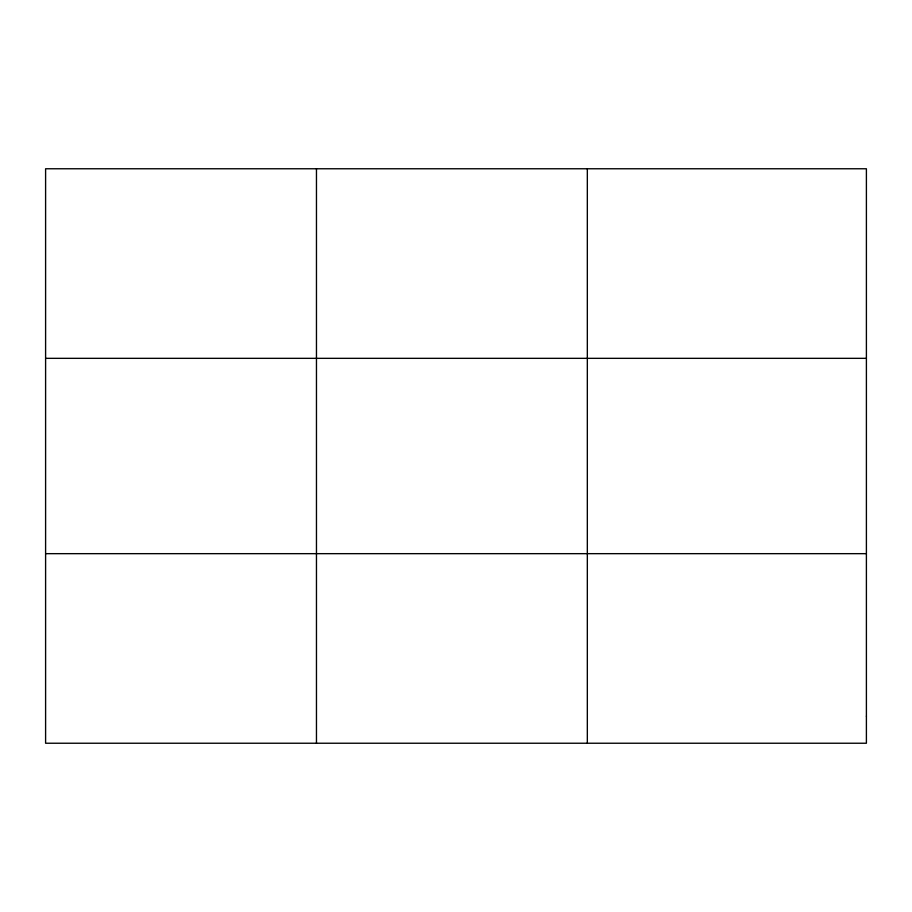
<?xml version="1.0" encoding="UTF-8"?>
<svg xmlns="http://www.w3.org/2000/svg" width="912" height="912" viewBox="0 0 912 912"><rect width="100%" height="100%" fill="white"/><g stroke="black" fill="none" stroke-linecap="round" stroke-linejoin="round"><path stroke-width="1.37" d="M316.464 168.766L316.464 743.234M587.328 168.766L587.328 743.234M45.6 358.336L866.4 358.336M45.6 553.664L866.4 553.664M866.4 716.159L866.4 743.234L45.6 743.234L45.6 168.766L866.4 168.766L866.4 716.159"/></g></svg>
